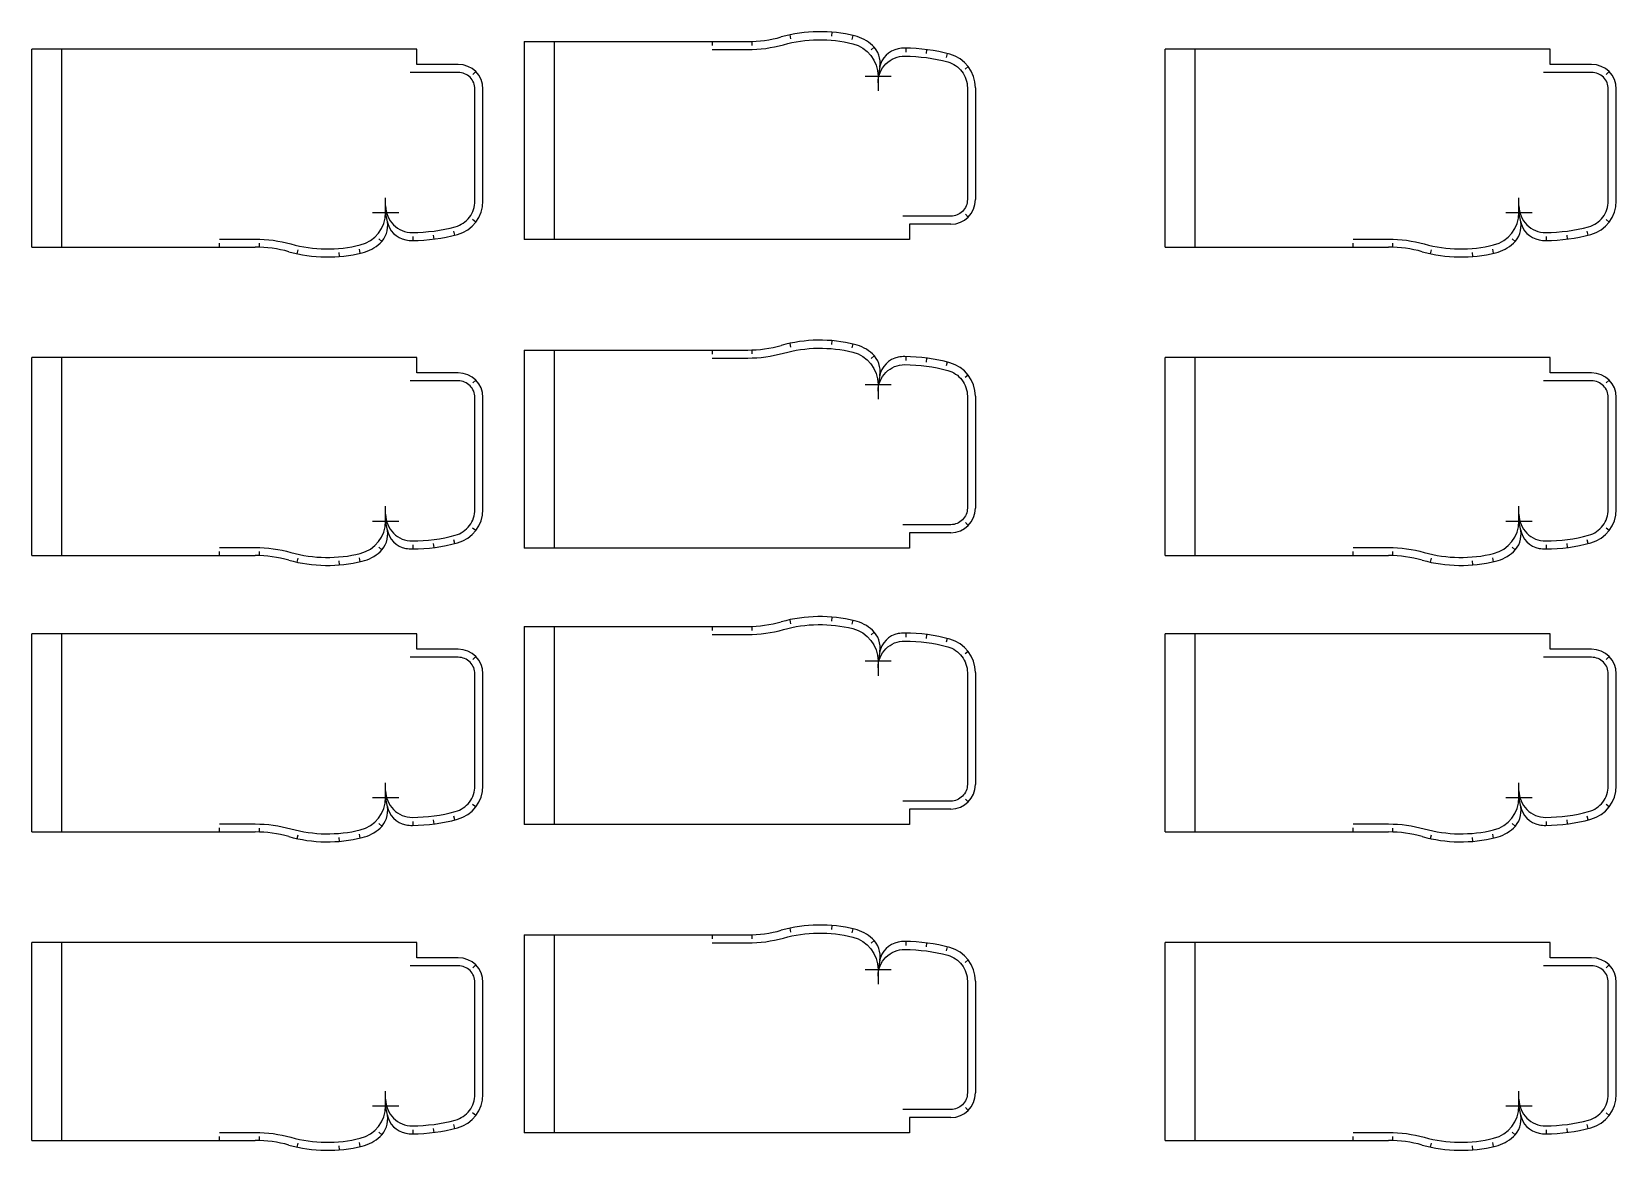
# Model space of a CAD drawing. Header units: millimetres. Extents: x 1211946 to 1266258, y -418433 to -400124.
# Drawn here: x 1247661 to 1250038, y -416440 to -414762 of the extents above; entities that cross this region are included whole.
import ezdxf

# ---------------------------------------------------------------- set-up
doc = ezdxf.new("R2010")
doc.units = ezdxf.units.MM
doc.header["$LTSCALE"] = 5
doc.layers.add('缝头内线', color=1, linetype='Continuous')

msp = doc.modelspace()

# ---------------------------------------------------------------- linework, layer by layer
for p, q in [((1248399.9, -414776.91), (1248735.31, -414776.91)), ((1248399.9, -414776.91), (1248399.9, -415073.91)), ((1247661.07, -415085.2), (1247661.07, -414788.2)), ((1248239.07, -414788.2), (1247661.07, -414788.2)), ((1248239.07, -414811.2), (1248239.07, -414788.2)), ((1249361.45, -415085.2), (1249361.45, -414788.2)), ((1249939.45, -414788.2), (1249361.45, -414788.2)), ((1249939.45, -414811.2), (1249939.45, -414788.2)), ((1248301.07, -414811.2), (1248239.07, -414811.2)), ((1248933.49, -414814.64), (1248930.9, -414829.36)), ((1250001.45, -414811.2), (1249939.45, -414811.2)), ((1248338.07, -415016.01), (1248338.07, -414848.2)), ((1249076.9, -414846.1), (1249076.9, -415013.91)), ((1250038.45, -415016.01), (1250038.45, -414848.2)), ((1248194.65, -415047.47), (1248192.07, -415032.75)), ((1249895.03, -415047.47), (1249892.45, -415032.75)), ((1249039.9, -415050.91), (1248977.9, -415050.91)), ((1248977.9, -415050.91), (1248977.9, -415073.91)), ((1247661.07, -415085.2), (1247996.48, -415085.2)), ((1248977.9, -415073.91), (1248399.9, -415073.91)), ((1249361.45, -415085.2), (1249696.86, -415085.2)), ((1247661.07, -415547.9), (1247661.07, -415250.9)), ((1248239.07, -415250.9), (1247661.07, -415250.9)), ((1248239.07, -415273.9), (1248239.07, -415250.9)), ((1248399.9, -415239.61), (1248735.31, -415239.61)), ((1248399.9, -415239.61), (1248399.9, -415536.61)), ((1249361.45, -415547.9), (1249361.45, -415250.9)), ((1249939.45, -415250.9), (1249361.45, -415250.9)), ((1249939.45, -415273.9), (1249939.45, -415250.9)), ((1248301.07, -415273.9), (1248239.07, -415273.9)), ((1248933.49, -415277.34), (1248930.9, -415292.06)), ((1250001.45, -415273.9), (1249939.45, -415273.9)), ((1248338.07, -415478.71), (1248338.07, -415310.9)), ((1249076.9, -415308.8), (1249076.9, -415476.61)), ((1250038.45, -415478.71), (1250038.45, -415310.9)), ((1248194.65, -415510.17), (1248192.07, -415495.45)), ((1249895.03, -415510.17), (1249892.45, -415495.45)), ((1249039.9, -415513.61), (1248977.9, -415513.61)), ((1248977.9, -415513.61), (1248977.9, -415536.61)), ((1248977.9, -415536.61), (1248399.9, -415536.61)), ((1247661.07, -415547.9), (1247996.48, -415547.9)), ((1249361.45, -415547.9), (1249696.86, -415547.9)), ((1248399.9, -415654.17), (1248735.31, -415654.17)), ((1248399.9, -415654.17), (1248399.9, -415951.17)), ((1247661.07, -415962.47), (1247661.07, -415665.47)), ((1248239.07, -415665.47), (1247661.07, -415665.47)), ((1248239.07, -415688.47), (1248239.07, -415665.47)), ((1249361.45, -415962.47), (1249361.45, -415665.47)), ((1249939.45, -415665.47), (1249361.45, -415665.47)), ((1249939.45, -415688.47), (1249939.45, -415665.47)), ((1248301.07, -415688.47), (1248239.07, -415688.47)), ((1248933.49, -415691.9), (1248930.9, -415706.63)), ((1250001.45, -415688.47), (1249939.45, -415688.47)), ((1248338.07, -415893.28), (1248338.07, -415725.47)), ((1249076.9, -415723.37), (1249076.9, -415891.17)), ((1250038.45, -415893.28), (1250038.45, -415725.47)), ((1248194.65, -415924.74), (1248192.07, -415910.02)), ((1249895.03, -415924.74), (1249892.45, -415910.02)), ((1249039.9, -415928.17), (1248977.9, -415928.17)), ((1248977.9, -415928.17), (1248977.9, -415951.17)), ((1247661.07, -415962.47), (1247996.48, -415962.47)), ((1248977.9, -415951.17), (1248399.9, -415951.17)), ((1249361.45, -415962.47), (1249696.86, -415962.47)), ((1247661.07, -416425.17), (1247661.07, -416128.17)), ((1248239.07, -416128.17), (1247661.07, -416128.17)), ((1248239.07, -416151.17), (1248239.07, -416128.17)), ((1248399.9, -416116.88), (1248735.31, -416116.88)), ((1248399.9, -416116.88), (1248399.9, -416413.88)), ((1249361.45, -416425.17), (1249361.45, -416128.17)), ((1249939.45, -416128.17), (1249361.45, -416128.17)), ((1249939.45, -416151.17), (1249939.45, -416128.17)), ((1248301.07, -416151.17), (1248239.07, -416151.17)), ((1248933.49, -416154.61), (1248930.9, -416169.33)), ((1250001.45, -416151.17), (1249939.45, -416151.17)), ((1248338.07, -416355.98), (1248338.07, -416188.17)), ((1249076.9, -416186.07), (1249076.9, -416353.88)), ((1250038.45, -416355.98), (1250038.45, -416188.17)), ((1248194.65, -416387.44), (1248192.07, -416372.72)), ((1249895.03, -416387.44), (1249892.45, -416372.72)), ((1249039.9, -416390.88), (1248977.9, -416390.88)), ((1248977.9, -416390.88), (1248977.9, -416413.88)), ((1248977.9, -416413.88), (1248399.9, -416413.88)), ((1247661.07, -416425.17), (1247996.48, -416425.17)), ((1249361.45, -416425.17), (1249696.86, -416425.17))]:
    msp.add_line(p, q)
at = {"color": 2}
for p, q in [((1248681.9, -414776.91), (1248681.9, -414782.91)), ((1248741.51, -414776.8), (1248741.71, -414782.8)), ((1248798.37, -414766.92), (1248799.63, -414772.78)), ((1248861.53, -414762.84), (1248861.03, -414768.82)), ((1248892.87, -414767.73), (1248891.52, -414773.58)), ((1248925.2, -414785.37), (1248920.71, -414789.35)), ((1248972.38, -414786.78), (1248972.32, -414792.78)), ((1249003.73, -414788.96), (1249002.95, -414794.91)), ((1249034.59, -414794.88), (1249033.1, -414800.69)), ((1248327.23, -414822.04), (1248322.99, -414826.28)), ((1249066.21, -414814.51), (1249061.44, -414818.15)), ((1250027.62, -414822.04), (1250023.37, -414826.28)), ((1248327.37, -415047.6), (1248322.61, -415043.96)), ((1249066.07, -415040.07), (1249061.82, -415035.83)), ((1250027.76, -415047.6), (1250022.99, -415043.96)), ((1248264.89, -415073.15), (1248264.11, -415067.2)), ((1248295.75, -415067.23), (1248294.27, -415061.42)), ((1249965.28, -415073.15), (1249964.5, -415067.2)), ((1249996.14, -415067.23), (1249994.65, -415061.42)), ((1247943.07, -415085.2), (1247943.07, -415079.2)), ((1248002.67, -415085.3), (1248002.87, -415079.31)), ((1248059.53, -415095.19), (1248060.79, -415089.33)), ((1248154.04, -415094.38), (1248152.68, -415088.53)), ((1248186.36, -415076.74), (1248181.87, -415072.76)), ((1248233.54, -415075.33), (1248233.49, -415069.33)), ((1249643.45, -415085.2), (1249643.45, -415079.2)), ((1249703.06, -415085.3), (1249703.25, -415079.31)), ((1249759.92, -415095.19), (1249761.18, -415089.33)), ((1249854.42, -415094.38), (1249853.06, -415088.53)), ((1249886.75, -415076.74), (1249882.26, -415072.76)), ((1249933.93, -415075.33), (1249933.87, -415069.33)), ((1248122.69, -415099.27), (1248122.2, -415093.29)), ((1249823.07, -415099.27), (1249822.58, -415093.29)), ((1248798.37, -415229.62), (1248799.63, -415235.48)), ((1248861.53, -415225.54), (1248861.03, -415231.52)), ((1248892.87, -415230.44), (1248891.52, -415236.28)), ((1248681.9, -415239.61), (1248681.9, -415245.61)), ((1248741.51, -415239.51), (1248741.71, -415245.5)), ((1248925.2, -415248.07), (1248920.71, -415252.05)), ((1248972.38, -415249.48), (1248972.32, -415255.48)), ((1249003.73, -415251.66), (1249002.95, -415257.61)), ((1249034.59, -415257.58), (1249033.1, -415263.39)), ((1249066.21, -415277.21), (1249061.44, -415280.85)), ((1248327.23, -415284.74), (1248322.99, -415288.98)), ((1250027.62, -415284.74), (1250023.37, -415288.98)), ((1248327.37, -415510.3), (1248322.61, -415506.66)), ((1249066.07, -415502.77), (1249061.82, -415498.53)), ((1250027.76, -415510.3), (1250022.99, -415506.66)), ((1247943.07, -415547.9), (1247943.07, -415541.9)), ((1248002.67, -415548.01), (1248002.87, -415542.01)), ((1248186.36, -415539.44), (1248181.87, -415535.46)), ((1248233.54, -415538.03), (1248233.49, -415532.03)), ((1248264.89, -415535.85), (1248264.11, -415529.9)), ((1248295.75, -415529.93), (1248294.27, -415524.12)), ((1249643.45, -415547.9), (1249643.45, -415541.9)), ((1249703.06, -415548.01), (1249703.25, -415542.01)), ((1249886.75, -415539.44), (1249882.26, -415535.46)), ((1249933.93, -415538.03), (1249933.87, -415532.03)), ((1249965.28, -415535.85), (1249964.5, -415529.9)), ((1249996.14, -415529.93), (1249994.65, -415524.12)), ((1248059.53, -415557.89), (1248060.79, -415552.03)), ((1248122.69, -415561.98), (1248122.2, -415556)), ((1248154.04, -415557.08), (1248152.68, -415551.23)), ((1249759.92, -415557.89), (1249761.18, -415552.03)), ((1249823.07, -415561.98), (1249822.58, -415556)), ((1249854.42, -415557.08), (1249853.06, -415551.23)), ((1248681.9, -415654.17), (1248681.9, -415660.17)), ((1248741.51, -415654.07), (1248741.71, -415660.07)), ((1248798.37, -415644.18), (1248799.63, -415650.05)), ((1248861.53, -415640.1), (1248861.03, -415646.08)), ((1248892.87, -415645), (1248891.52, -415650.85)), ((1248925.2, -415662.64), (1248920.71, -415666.62)), ((1248972.38, -415664.05), (1248972.32, -415670.05)), ((1249003.73, -415666.23), (1249002.95, -415672.18)), ((1249034.59, -415672.15), (1249033.1, -415677.96)), ((1248327.23, -415699.31), (1248322.99, -415703.55)), ((1249066.21, -415691.78), (1249061.44, -415695.42)), ((1250027.62, -415699.31), (1250023.37, -415703.55)), ((1248327.37, -415924.87), (1248322.61, -415921.22)), ((1249066.07, -415917.34), (1249061.82, -415913.1)), ((1250027.76, -415924.87), (1250022.99, -415921.22)), ((1248233.54, -415952.6), (1248233.49, -415946.6)), ((1248264.89, -415950.42), (1248264.11, -415944.47)), ((1248295.75, -415944.5), (1248294.27, -415938.69)), ((1249933.93, -415952.6), (1249933.87, -415946.6)), ((1249965.28, -415950.42), (1249964.5, -415944.47)), ((1249996.14, -415944.5), (1249994.65, -415938.69)), ((1247943.07, -415962.47), (1247943.07, -415956.47)), ((1248002.67, -415962.57), (1248002.87, -415956.58)), ((1248059.53, -415972.46), (1248060.79, -415966.59)), ((1248122.69, -415976.54), (1248122.2, -415970.56)), ((1248154.04, -415971.64), (1248152.68, -415965.8)), ((1248186.36, -415954.01), (1248181.87, -415950.03)), ((1249643.45, -415962.47), (1249643.45, -415956.47)), ((1249703.06, -415962.57), (1249703.25, -415956.58)), ((1249759.92, -415972.46), (1249761.18, -415966.59)), ((1249823.07, -415976.54), (1249822.58, -415970.56)), ((1249854.42, -415971.64), (1249853.06, -415965.8)), ((1249886.75, -415954.01), (1249882.26, -415950.03)), ((1248798.37, -416106.89), (1248799.63, -416112.75)), ((1248861.53, -416102.81), (1248861.03, -416108.79)), ((1248892.87, -416107.7), (1248891.52, -416113.55)), ((1248681.9, -416116.88), (1248681.9, -416122.88)), ((1248741.51, -416116.77), (1248741.71, -416122.77)), ((1248925.2, -416125.34), (1248920.71, -416129.32)), ((1248972.38, -416126.75), (1248972.32, -416132.75)), ((1249003.73, -416128.93), (1249002.95, -416134.88)), ((1249034.59, -416134.85), (1249033.1, -416140.66)), ((1249066.21, -416154.48), (1249061.44, -416158.12)), ((1248327.23, -416162.01), (1248322.99, -416166.25)), ((1250027.62, -416162.01), (1250023.37, -416166.25)), ((1248327.37, -416387.57), (1248322.61, -416383.93)), ((1249066.07, -416380.04), (1249061.82, -416375.8)), ((1250027.76, -416387.57), (1250022.99, -416383.93)), ((1247943.07, -416425.17), (1247943.07, -416419.17)), ((1248002.67, -416425.27), (1248002.87, -416419.28)), ((1248186.36, -416416.71), (1248181.87, -416412.73)), ((1248233.54, -416415.3), (1248233.49, -416409.3)), ((1248264.89, -416413.12), (1248264.11, -416407.17)), ((1248295.75, -416407.2), (1248294.27, -416401.39)), ((1249643.45, -416425.17), (1249643.45, -416419.17)), ((1249703.06, -416425.27), (1249703.25, -416419.28)), ((1249886.75, -416416.71), (1249882.26, -416412.73)), ((1249933.93, -416415.3), (1249933.87, -416409.3)), ((1249965.28, -416413.12), (1249964.5, -416407.17)), ((1249996.14, -416407.2), (1249994.65, -416401.39)), ((1248059.53, -416435.16), (1248060.79, -416429.3)), ((1248122.69, -416439.24), (1248122.2, -416433.26)), ((1248154.04, -416434.35), (1248152.68, -416428.5)), ((1249759.92, -416435.16), (1249761.18, -416429.3)), ((1249823.07, -416439.24), (1249822.58, -416433.26)), ((1249854.42, -416434.35), (1249853.06, -416428.5))]:
    msp.add_line(p, q, dxfattribs=at)
at = {"color": 3}
for p, q in [((1248911.36, -414828.62), (1248950.73, -414828.62)), ((1248172.52, -415033.49), (1248211.9, -415033.49)), ((1249872.91, -415033.49), (1249912.28, -415033.49)), ((1248911.36, -415291.32), (1248950.73, -415291.32)), ((1248172.52, -415496.19), (1248211.9, -415496.19)), ((1249872.91, -415496.19), (1249912.28, -415496.19)), ((1248911.36, -415705.89), (1248950.73, -415705.89)), ((1248172.52, -415910.76), (1248211.9, -415910.76)), ((1249872.91, -415910.76), (1249912.28, -415910.76)), ((1248911.36, -416168.59), (1248950.73, -416168.59)), ((1248172.52, -416373.46), (1248211.9, -416373.46)), ((1249872.91, -416373.46), (1249912.28, -416373.46))]:
    msp.add_line(p, q, dxfattribs=at)
for centre, radius, start, end in [((1248735.31, -414588.91), 188, 270, 285.53574), ((1248843.79, -414979.11), 217, 76.14588, 105.53574), ((1248880.9, -414828.62), 62, 47.88302, 76.14588), ((1248899.01, -414808.59), 35, 350.05424, 47.88302), ((1248967.72, -414822.07), 35, 100.81108, 170.05424), ((1248970.9, -414838.77), 52, 89.7288, 100.81108), ((1248969.91, -415048.77), 262, 74.81859, 89.72881), ((1249024.9, -414846.1), 52, 0, 74.81859), ((1248301.07, -414848.2), 37, 0, 90), ((1250001.45, -414848.2), 37, 0, 90), ((1248286.07, -415016.01), 52, 285.18141, 360), ((1249039.9, -415013.91), 37, 270, 0), ((1249986.45, -415016.01), 52, 285.18141, 360), ((1248160.17, -415053.52), 35, 312.11698, 9.94576), ((1248228.88, -415040.04), 35, 189.94576, 259.18892), ((1248231.07, -414813.34), 262, 270.27119, 285.18141), ((1249860.56, -415053.52), 35, 312.11698, 9.94576), ((1249929.26, -415040.04), 35, 189.94576, 259.18892), ((1249931.46, -414813.34), 262, 270.27119, 285.18141), ((1247996.48, -415273.2), 188, 74.46426, 90), ((1248142.07, -415033.49), 62, 283.85412, 312.11698), ((1248232.07, -415023.34), 52, 259.18892, 270.2712), ((1249696.86, -415273.2), 188, 74.46426, 90), ((1249842.45, -415033.49), 62, 283.85412, 312.11698), ((1249932.45, -415023.34), 52, 259.18892, 270.2712), ((1248104.95, -414883), 217, 254.46426, 283.85412), ((1249805.34, -414883), 217, 254.46426, 283.85412), ((1248735.31, -415051.61), 188, 270, 285.53574), ((1248843.79, -415441.81), 217, 76.14588, 105.53574), ((1248880.9, -415291.32), 62, 47.88302, 76.14588), ((1248899.01, -415271.29), 35, 350.05424, 47.88302), ((1248967.72, -415284.78), 35, 100.81108, 170.05424), ((1248970.9, -415301.47), 52, 89.7288, 100.81108), ((1248969.91, -415511.47), 262, 74.81859, 89.72881), ((1248301.07, -415310.9), 37, 0, 90), ((1249024.9, -415308.8), 52, 0, 74.81859), ((1250001.45, -415310.9), 37, 0, 90), ((1248286.07, -415478.71), 52, 285.18141, 360), ((1249039.9, -415476.61), 37, 270, 0), ((1249986.45, -415478.71), 52, 285.18141, 360), ((1248160.17, -415516.22), 35, 312.11698, 9.94576), ((1248228.88, -415502.74), 35, 189.94576, 259.18892), ((1249860.56, -415516.22), 35, 312.11698, 9.94576), ((1249929.26, -415502.74), 35, 189.94576, 259.18892), ((1248142.07, -415496.19), 62, 283.85412, 312.11698), ((1248232.07, -415486.04), 52, 259.18892, 270.2712), ((1248231.07, -415276.04), 262, 270.27119, 285.18141), ((1249842.45, -415496.19), 62, 283.85412, 312.11698), ((1249932.45, -415486.04), 52, 259.18892, 270.2712), ((1249931.46, -415276.04), 262, 270.27119, 285.18141), ((1247996.48, -415735.9), 188, 74.46426, 90), ((1248104.95, -415345.7), 217, 254.46426, 283.85412), ((1249696.86, -415735.9), 188, 74.46426, 90), ((1249805.34, -415345.7), 217, 254.46426, 283.85412), ((1248735.31, -415466.17), 188, 270, 285.53574), ((1248843.79, -415856.38), 217, 76.14588, 105.53574), ((1248880.9, -415705.89), 62, 47.88302, 76.14588), ((1248899.01, -415685.86), 35, 350.05424, 47.88302), ((1248967.72, -415699.34), 35, 100.81108, 170.05424), ((1248970.9, -415716.04), 52, 89.7288, 100.81108), ((1248969.91, -415926.04), 262, 74.81859, 89.72881), ((1249024.9, -415723.37), 52, 0, 74.81859), ((1248301.07, -415725.47), 37, 0, 90), ((1250001.45, -415725.47), 37, 0, 90), ((1248286.07, -415893.28), 52, 285.18141, 360), ((1249039.9, -415891.17), 37, 270, 0), ((1249986.45, -415893.28), 52, 285.18141, 360), ((1248228.88, -415917.3), 35, 189.94576, 259.18892), ((1249929.26, -415917.3), 35, 189.94576, 259.18892), ((1248160.17, -415930.79), 35, 312.11698, 9.94576), ((1248231.07, -415690.61), 262, 270.27119, 285.18141), ((1249860.56, -415930.79), 35, 312.11698, 9.94576), ((1249931.46, -415690.61), 262, 270.27119, 285.18141), ((1247996.48, -416150.47), 188, 74.46426, 90), ((1248104.95, -415760.27), 217, 254.46426, 283.85412), ((1248142.07, -415910.76), 62, 283.85412, 312.11698), ((1248232.07, -415900.61), 52, 259.18892, 270.2712), ((1249696.86, -416150.47), 188, 74.46426, 90), ((1249805.34, -415760.27), 217, 254.46426, 283.85412), ((1249842.45, -415910.76), 62, 283.85412, 312.11698), ((1249932.45, -415900.61), 52, 259.18892, 270.2712), ((1248735.31, -415928.88), 188, 270, 285.53574), ((1248843.79, -416319.08), 217, 76.14588, 105.53574), ((1248880.9, -416168.59), 62, 47.88302, 76.14588), ((1248899.01, -416148.56), 35, 350.05424, 47.88302), ((1248967.72, -416162.04), 35, 100.81108, 170.05424), ((1248970.9, -416178.74), 52, 89.7288, 100.81108), ((1248969.91, -416388.74), 262, 74.81859, 89.72881), ((1249024.9, -416186.07), 52, 0, 74.81859), ((1248301.07, -416188.17), 37, 0, 90), ((1250001.45, -416188.17), 37, 0, 90), ((1248286.07, -416355.98), 52, 285.18141, 360), ((1249039.9, -416353.88), 37, 270, 0), ((1249986.45, -416355.98), 52, 285.18141, 360), ((1248160.17, -416393.49), 35, 312.11698, 9.94576), ((1248228.88, -416380.01), 35, 189.94576, 259.18892), ((1249860.56, -416393.49), 35, 312.11698, 9.94576), ((1249929.26, -416380.01), 35, 189.94576, 259.18892), ((1248142.07, -416373.46), 62, 283.85412, 312.11698), ((1248232.07, -416363.31), 52, 259.18892, 270.2712), ((1248231.07, -416153.31), 262, 270.27119, 285.18141), ((1249842.45, -416373.46), 62, 283.85412, 312.11698), ((1249932.45, -416363.31), 52, 259.18892, 270.2712), ((1249931.46, -416153.31), 262, 270.27119, 285.18141), ((1247996.48, -416613.17), 188, 74.46426, 90), ((1248104.95, -416222.97), 217, 254.46426, 283.85412), ((1249696.86, -416613.17), 188, 74.46426, 90), ((1249805.34, -416222.97), 217, 254.46426, 283.85412)]:
    msp.add_arc(centre, radius, start, end)
at = {"layer": '缝头内线', "color": 1, "ltscale": 2}
for p, q in [((1248444.9, -414776.91), (1248444.9, -415073.91)), ((1247706.07, -415085.2), (1247706.07, -414788.2)), ((1249406.45, -415085.2), (1249406.45, -414788.2)), ((1248930.9, -414828.62), (1248930.9, -414850.77)), ((1248192.07, -415033.49), (1248192.07, -415011.34)), ((1249892.45, -415033.49), (1249892.45, -415011.34)), ((1247706.07, -415547.9), (1247706.07, -415250.9)), ((1248444.9, -415239.61), (1248444.9, -415536.61)), ((1249406.45, -415547.9), (1249406.45, -415250.9)), ((1248930.9, -415291.32), (1248930.9, -415313.47)), ((1248192.07, -415496.19), (1248192.07, -415474.04)), ((1249892.45, -415496.19), (1249892.45, -415474.04)), ((1248444.9, -415654.17), (1248444.9, -415951.17)), ((1247706.07, -415962.47), (1247706.07, -415665.47)), ((1249406.45, -415962.47), (1249406.45, -415665.47)), ((1248930.9, -415705.89), (1248930.9, -415728.04)), ((1248192.07, -415910.76), (1248192.07, -415888.61)), ((1249892.45, -415910.76), (1249892.45, -415888.61)), ((1247706.07, -416425.17), (1247706.07, -416128.17)), ((1248444.9, -416116.88), (1248444.9, -416413.88)), ((1249406.45, -416425.17), (1249406.45, -416128.17)), ((1248930.9, -416168.59), (1248930.9, -416190.74)), ((1248192.07, -416373.46), (1248192.07, -416351.31)), ((1249892.45, -416373.46), (1249892.45, -416351.31))]:
    msp.add_line(p, q, dxfattribs=at)
for points in [[(1248681.9, -414788.91), (1248735.31, -414788.91, 0.0678915), (1248788.88, -414781.6, -0.1289451), (1248892.88, -414780.07, -0.3450397), (1248930.9, -414828.62)], [(1248930.9, -414838.77, -0.4156006), (1248971.09, -414798.77, -0.06515), (1249035.38, -414807.49, -0.1646941), (1249056.68, -414821.8)], [(1248318.74, -414830.52, 0.1989124), (1248301.07, -414823.2), (1248229.07, -414823.2)], [(1249056.68, -414821.8, -0.1646941), (1249064.9, -414846.1), (1249064.9, -415013.91, -0.1989124), (1249057.58, -415031.58, -0.1989124)], [(1250019.13, -414830.52, 0.1989124), (1250001.45, -414823.2), (1249929.45, -414823.2)], [(1248317.84, -415040.31, 0.1646941), (1248326.07, -415016.01), (1248326.07, -414848.2, 0.1989124), (1248318.74, -414830.52, 0.1989124)], [(1250018.23, -415040.31, 0.1646941), (1250026.45, -415016.01), (1250026.45, -414848.2, 0.1989124), (1250019.13, -414830.52, 0.1989124)], [(1247943.07, -415073.2), (1247996.48, -415073.2, -0.0678915), (1248050.04, -415080.51, 0.1289451), (1248154.04, -415082.04, 0.3450397), (1248192.07, -415033.49)], [(1248192.07, -415023.34, 0.4156006), (1248232.26, -415063.34, 0.06515), (1248296.54, -415054.61, 0.1646941), (1248317.84, -415040.31)], [(1249057.58, -415031.58, -0.1989124), (1249039.9, -415038.91), (1248967.9, -415038.91)], [(1249643.45, -415073.2), (1249696.86, -415073.2, -0.0678915), (1249750.43, -415080.51, 0.1289451), (1249854.43, -415082.04, 0.3450397), (1249892.45, -415033.49)], [(1249892.45, -415023.34, 0.4156006), (1249932.64, -415063.34, 0.06515), (1249996.93, -415054.61, 0.1646941), (1250018.23, -415040.31)], [(1248681.9, -415251.61), (1248735.31, -415251.61, 0.0678915), (1248788.88, -415244.3, -0.1289451), (1248892.88, -415242.78, -0.3450397), (1248930.9, -415291.32)], [(1248930.9, -415301.47, -0.4156006), (1248971.09, -415261.47, -0.06515), (1249035.38, -415270.2, -0.1646941), (1249056.68, -415284.5)], [(1248318.74, -415293.23, 0.1989124), (1248301.07, -415285.9), (1248229.07, -415285.9)], [(1248317.84, -415503.01, 0.1646941), (1248326.07, -415478.71), (1248326.07, -415310.9, 0.1989124), (1248318.74, -415293.23, 0.1989124)], [(1249056.68, -415284.5, -0.1646941), (1249064.9, -415308.8), (1249064.9, -415476.61, -0.1989124), (1249057.58, -415494.29, -0.1989124)], [(1250019.13, -415293.23, 0.1989124), (1250001.45, -415285.9), (1249929.45, -415285.9)], [(1250018.23, -415503.01, 0.1646941), (1250026.45, -415478.71), (1250026.45, -415310.9, 0.1989124), (1250019.13, -415293.23, 0.1989124)], [(1248192.07, -415486.04, 0.4156006), (1248232.26, -415526.04, 0.06515), (1248296.54, -415517.32, 0.1646941), (1248317.84, -415503.01)], [(1249057.58, -415494.29, -0.1989124), (1249039.9, -415501.61), (1248967.9, -415501.61)], [(1249892.45, -415486.04, 0.4156006), (1249932.64, -415526.04, 0.06515), (1249996.93, -415517.32, 0.1646941), (1250018.23, -415503.01)], [(1247943.07, -415535.9), (1247996.48, -415535.9, -0.0678915), (1248050.04, -415543.21, 0.1289451), (1248154.04, -415544.74, 0.3450397), (1248192.07, -415496.19)], [(1249643.45, -415535.9), (1249696.86, -415535.9, -0.0678915), (1249750.43, -415543.21, 0.1289451), (1249854.43, -415544.74, 0.3450397), (1249892.45, -415496.19)], [(1248681.9, -415666.17), (1248735.31, -415666.17, 0.0678915), (1248788.88, -415658.87, -0.1289451), (1248892.88, -415657.34, -0.3450397), (1248930.9, -415705.89)], [(1248930.9, -415716.04, -0.4156006), (1248971.09, -415676.04, -0.06515), (1249035.38, -415684.76, -0.1646941), (1249056.68, -415699.07)], [(1248318.74, -415707.79, 0.1989124), (1248301.07, -415700.47), (1248229.07, -415700.47)], [(1248317.84, -415917.58, 0.1646941), (1248326.07, -415893.28), (1248326.07, -415725.47, 0.1989124), (1248318.74, -415707.79, 0.1989124)], [(1249056.68, -415699.07, -0.1646941), (1249064.9, -415723.37), (1249064.9, -415891.17, -0.1989124), (1249057.58, -415908.85, -0.1989124)], [(1250019.13, -415707.79, 0.1989124), (1250001.45, -415700.47), (1249929.45, -415700.47)], [(1250018.23, -415917.58, 0.1646941), (1250026.45, -415893.28), (1250026.45, -415725.47, 0.1989124), (1250019.13, -415707.79, 0.1989124)], [(1247943.07, -415950.47), (1247996.48, -415950.47, -0.0678915), (1248050.04, -415957.78, 0.1289451), (1248154.04, -415959.3, 0.3450397), (1248192.07, -415910.76)], [(1248192.07, -415900.61, 0.4156006), (1248232.26, -415940.6, 0.06515), (1248296.54, -415931.88, 0.1646941), (1248317.84, -415917.58)], [(1249057.58, -415908.85, -0.1989124), (1249039.9, -415916.17), (1248967.9, -415916.17)], [(1249643.45, -415950.47), (1249696.86, -415950.47, -0.0678915), (1249750.43, -415957.78, 0.1289451), (1249854.43, -415959.3, 0.3450397), (1249892.45, -415910.76)], [(1249892.45, -415900.61, 0.4156006), (1249932.64, -415940.6, 0.06515), (1249996.93, -415931.88, 0.1646941), (1250018.23, -415917.58)], [(1248681.9, -416128.88), (1248735.31, -416128.88, 0.0678915), (1248788.88, -416121.57, -0.1289451), (1248892.88, -416120.04, -0.3450397), (1248930.9, -416168.59)], [(1248930.9, -416178.74, -0.4156006), (1248971.09, -416138.74, -0.06515), (1249035.38, -416147.46, -0.1646941), (1249056.68, -416161.77)], [(1248318.74, -416170.49, 0.1989124), (1248301.07, -416163.17), (1248229.07, -416163.17)], [(1248317.84, -416380.28, 0.1646941), (1248326.07, -416355.98), (1248326.07, -416188.17, 0.1989124), (1248318.74, -416170.49, 0.1989124)], [(1249056.68, -416161.77, -0.1646941), (1249064.9, -416186.07), (1249064.9, -416353.88, -0.1989124), (1249057.58, -416371.55, -0.1989124)], [(1250019.13, -416170.49, 0.1989124), (1250001.45, -416163.17), (1249929.45, -416163.17)], [(1250018.23, -416380.28, 0.1646941), (1250026.45, -416355.98), (1250026.45, -416188.17, 0.1989124), (1250019.13, -416170.49, 0.1989124)], [(1247943.07, -416413.17), (1247996.48, -416413.17, -0.0678915), (1248050.04, -416420.48, 0.1289451), (1248154.04, -416422.01, 0.3450397), (1248192.07, -416373.46)], [(1248192.07, -416363.31, 0.4156006), (1248232.26, -416403.31, 0.06515), (1248296.54, -416394.59, 0.1646941), (1248317.84, -416380.28)], [(1249057.58, -416371.55, -0.1989124), (1249039.9, -416378.88), (1248967.9, -416378.88)], [(1249643.45, -416413.17), (1249696.86, -416413.17, -0.0678915), (1249750.43, -416420.48, 0.1289451), (1249854.43, -416422.01, 0.3450397), (1249892.45, -416373.46)], [(1249892.45, -416363.31, 0.4156006), (1249932.64, -416403.31, 0.06515), (1249996.93, -416394.59, 0.1646941), (1250018.23, -416380.28)]]:
    msp.add_lwpolyline(points, format="xyb", dxfattribs=at)

doc.saveas('drawing.dxf')
